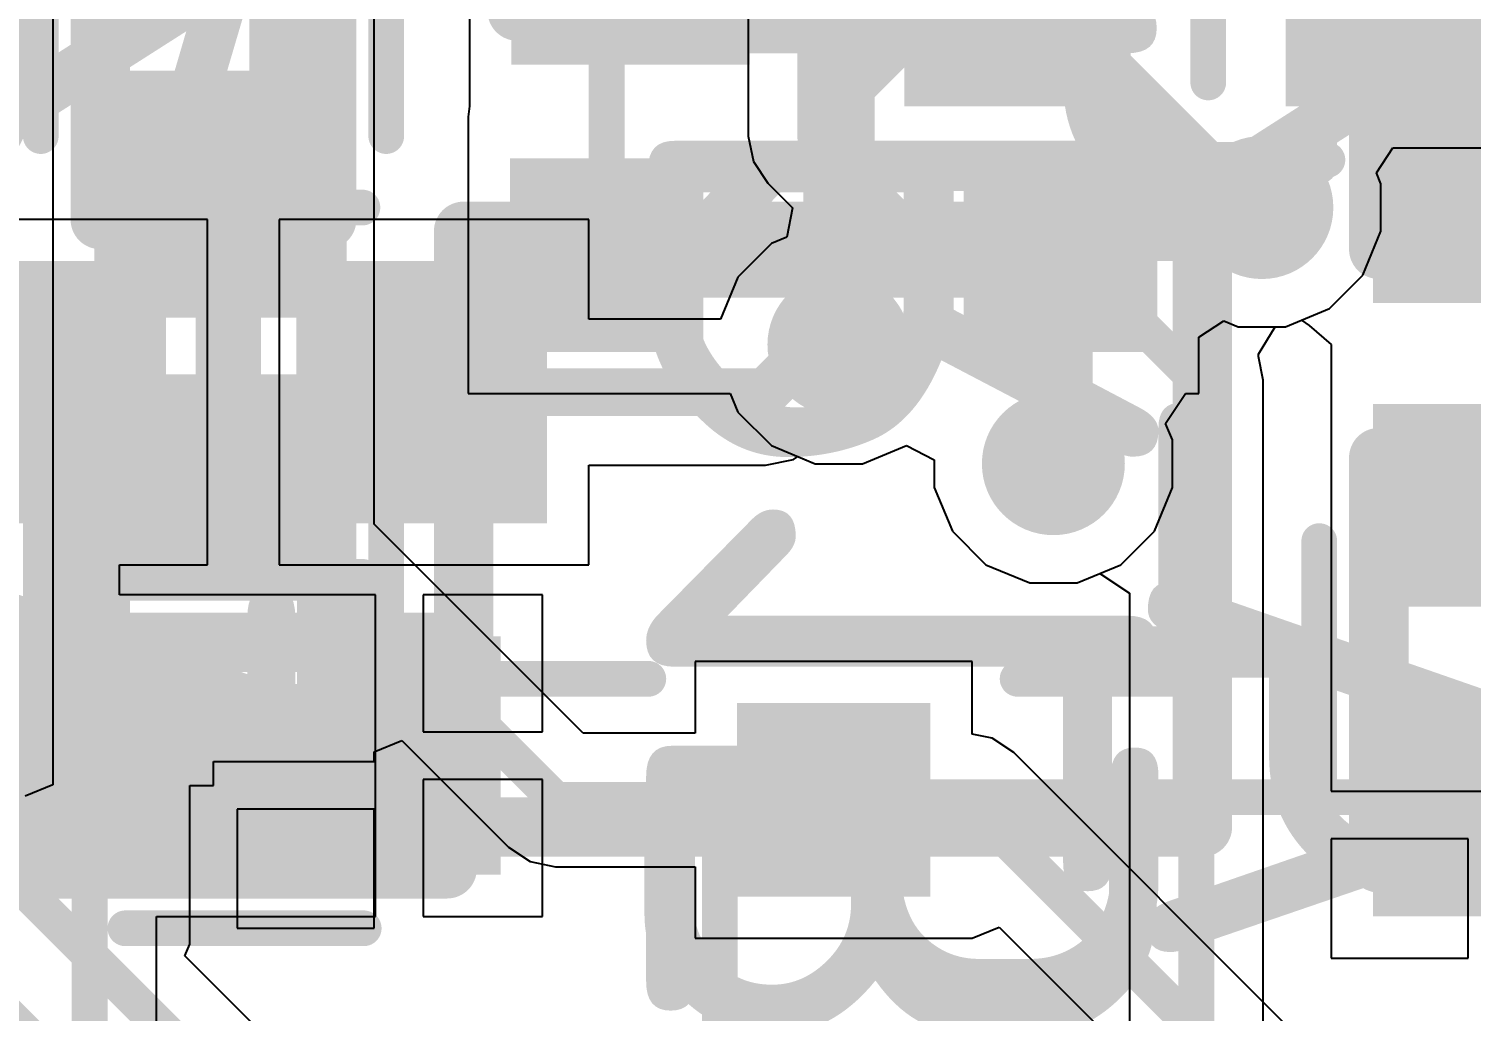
# Model space of a CAD drawing. Header units: inches. Extents: x -1.9 to 51.5, y -1.6 to 35.1.
# Drawn here: x 6.5 to 12.55, y 4 to 8.13 of the extents above; entities that cross this region are included whole.
import ezdxf

# ---------------------------------------------------------------- set-up
doc = ezdxf.new("R2010")
doc.units = ezdxf.units.IN
for name, color, linetype in [('Assembly Notes', 76, 'Continuous'), ('Bottom Layer', 76, 'Continuous'), ('Bottom Layer 1', 5, 'Continuous'), ('Bottom Overlay', 54, 'Continuous'), ('Bottom Paste', 16, 'Continuous'), ('Bottom Solder', 6, 'Continuous'), ('Top Layer', 16, 'Continuous'), ('Top Layer 1', 1, 'Continuous'), ('Top Overlay', 2, 'Continuous'), ('Top Paste', 8, 'Continuous'), ('Top Solder', 216, 'Continuous'), ('Via Holes', 16, 'Continuous')]:
    doc.layers.add(name, color=color, linetype=linetype)
doc.styles.add('GOST type B', font='', dxfattribs={"height": 0.2})
doc.styles.get('GOST type B').set_extended_font_data('GOST type B')

# ---------------------------------------------------------------- blocks, each defined once
blk = doc.blocks.new('TSS_TD_19XA_XTR_104')
at = {"layer": 'Top Overlay'}
for points in [[(-3.1, 0.8, 0.15, 0.15, 0), (-3.1, 1.9, 0.15, 0.15, 0)], [(-3.1, 1.9, 0.15, 0.15, 0), (3.1, 1.9, 0.15, 0.15, 0)]]:
    blk.add_lwpolyline(points, format="xyseb", dxfattribs=at)
blk.add_lwpolyline([(-3.1375, 1.9, 0.075, 0.075, 1), (-3.0625, 1.9, 0.075, 0.075, 1)], format="xyseb", close=True, dxfattribs=at)
blk.add_lwpolyline([(-3.1375, 1.9, 0.075, 0.075, 1), (-3.0625, 1.9, 0.075, 0.075, 1)], format="xyseb", close=True, dxfattribs=at)
blk = doc.blocks.new('SOT23_3_B_116')
at = {"layer": 'Assembly Notes', "style": 'GOST type B', "text_generation_flag": 2}
blk.add_text('VT2_5', height=2.15, rotation=-180, dxfattribs=at).set_placement((-0.025, -1.9))
blk = doc.blocks.new('SOT23_3_B_118')
at = {"layer": 'Bottom Layer 1'}
for points in [[(-1.506, 1.336), (-0.744, 1.336), (-0.744, 0.574), (-1.506, 0.574)], [(0.78, 0.3835), (1.542, 0.3835), (1.542, -0.3785), (0.78, -0.3785)], [(-1.506, -0.569), (-0.744, -0.569), (-0.744, -1.331), (-1.506, -1.331)]]:
    blk.add_hatch(color=5, dxfattribs=at).paths.add_polyline_path(points)
at = {"layer": 'Bottom Paste'}
for points in [[(-1.506, 1.336), (-0.744, 1.336), (-0.744, 0.574), (-1.506, 0.574)], [(0.78, 0.3835), (1.542, 0.3835), (1.542, -0.3785), (0.78, -0.3785)], [(-1.506, -0.569), (-0.744, -0.569), (-0.744, -1.331), (-1.506, -1.331)]]:
    blk.add_hatch(color=16, dxfattribs=at).paths.add_polyline_path(points)
at = {"layer": 'Bottom Solder'}
for points in [[(-1.531, 1.361), (-0.719, 1.361), (-0.719, 0.549), (-1.531, 0.549)], [(0.755, 0.4085), (1.567, 0.4085), (1.567, -0.4035), (0.755, -0.4035)], [(-1.531, -0.544), (-0.719, -0.544), (-0.719, -1.356), (-1.531, -1.356)]]:
    blk.add_hatch(color=6, dxfattribs=at).paths.add_polyline_path(points)
at = {"layer": 'Assembly Notes'}
for points in [[(1.275, 1.55, 0.25, 0.25, 0), (-1.225, 1.55, 0.25, 0.25, 0)], [(-1.225, -1.55, 0.25, 0.25, 0), (-1.225, 1.55, 0.25, 0.25, 0)], [(1.275, -1.55, 0.25, 0.25, 0), (1.275, 1.55, 0.25, 0.25, 0)], [(1.275, -1.55, 0.25, 0.25, 0), (-1.225, -1.55, 0.25, 0.25, 0)]]:
    blk.add_lwpolyline(points, format="xyseb", dxfattribs=at)
for points in [[(-1.2875, 1.55, 0.125, 0.125, 1), (-1.1625, 1.55, 0.125, 0.125, 1)], [(-1.2875, 1.55, 0.125, 0.125, 1), (-1.1625, 1.55, 0.125, 0.125, 1)], [(1.2125, 1.55, 0.125, 0.125, 1), (1.3375, 1.55, 0.125, 0.125, 1)], [(1.2125, 1.55, 0.125, 0.125, 1), (1.3375, 1.55, 0.125, 0.125, 1)], [(-1.2875, -1.55, 0.125, 0.125, 1), (-1.1625, -1.55, 0.125, 0.125, 1)], [(-1.2875, -1.55, 0.125, 0.125, 1), (-1.1625, -1.55, 0.125, 0.125, 1)], [(1.2125, -1.55, 0.125, 0.125, 1), (1.3375, -1.55, 0.125, 0.125, 1)], [(1.2125, -1.55, 0.125, 0.125, 1), (1.3375, -1.55, 0.125, 0.125, 1)]]:
    blk.add_lwpolyline(points, format="xyseb", close=True, dxfattribs=at)
at = {"layer": 'Bottom Overlay'}
for points in [[(0.653, 1.5031, 0.15, 0.15, 0), (-0.425, 1.5031, 0.15, 0.15, 0)], [(0.653, 0.775, 0.15, 0.15, 0), (0.653, 1.5031, 0.15, 0.15, 0)], [(-0.625, -0.2, 0.15, 0.15, 0), (-0.625, 0.2, 0.15, 0.15, 0)], [(0.653, -1.5034, 0.15, 0.15, 0), (0.653, -0.775, 0.15, 0.15, 0)], [(0.653, -1.5034, 0.15, 0.15, 0), (-0.375, -1.5034, 0.15, 0.15, 0)]]:
    blk.add_lwpolyline(points, format="xyseb", dxfattribs=at)
for points in [[(-0.4625, 1.5031, 0.075, 0.075, 1), (-0.3875, 1.5031, 0.075, 0.075, 1)], [(0.6155, 1.5031, 0.075, 0.075, 1), (0.6905, 1.5031, 0.075, 0.075, 1)], [(0.6155, 1.5031, 0.075, 0.075, 1), (0.6905, 1.5031, 0.075, 0.075, 1)], [(0.6155, 0.775, 0.075, 0.075, 1), (0.6905, 0.775, 0.075, 0.075, 1)], [(-0.6625, 0.2, 0.075, 0.075, 1), (-0.5875, 0.2, 0.075, 0.075, 1)], [(-0.6625, -0.2, 0.075, 0.075, 1), (-0.5875, -0.2, 0.075, 0.075, 1)], [(0.6155, -0.775, 0.075, 0.075, 1), (0.6905, -0.775, 0.075, 0.075, 1)], [(-0.4125, -1.5034, 0.075, 0.075, 1), (-0.3375, -1.5034, 0.075, 0.075, 1)], [(0.6155, -1.5034, 0.075, 0.075, 1), (0.6905, -1.5034, 0.075, 0.075, 1)], [(0.6155, -1.5034, 0.075, 0.075, 1), (0.6905, -1.5034, 0.075, 0.075, 1)]]:
    blk.add_lwpolyline(points, format="xyseb", close=True, dxfattribs=at)
at = {"layer": 'Assembly Notes', "style": 'GOST type B', "text_generation_flag": 2}
blk.add_text('VT2_3', height=2.15, rotation=-180, dxfattribs=at).set_placement((-0.025, -1.9))
blk = doc.blocks.new('0603R_B_136')
at = {"layer": 'Bottom Layer 1'}
for points in [[(-0.25, 0.475), (-0.25, -0.475), (-1.05, -0.475), (-1.05, 0.475)], [(1.05, 0.475), (1.05, -0.475), (0.25, -0.475), (0.25, 0.475)]]:
    blk.add_hatch(color=5, dxfattribs=at).paths.add_polyline_path(points)
at = {"layer": 'Bottom Paste'}
for points in [[(-0.25, 0.475), (-0.25, -0.475), (-1.05, -0.475), (-1.05, 0.475)], [(1.05, 0.475), (1.05, -0.475), (0.25, -0.475), (0.25, 0.475)]]:
    blk.add_hatch(color=16, dxfattribs=at).paths.add_polyline_path(points)
at = {"layer": 'Bottom Solder'}
for points in [[(-0.225, 0.5), (-0.225, -0.5), (-1.075, -0.5), (-1.075, 0.5)], [(1.075, 0.5), (1.075, -0.5), (0.225, -0.5), (0.225, 0.5)]]:
    blk.add_hatch(color=6, dxfattribs=at).paths.add_polyline_path(points)
at = {"layer": 'Assembly Notes'}
for points in [[(-0.85, -0.475, 0.25, 0.25, 0), (-0.85, 0.475, 0.25, 0.25, 0)], [(0.85, -0.475, 0.25, 0.25, 0), (0.85, 0.475, 0.25, 0.25, 0)], [(0.85, -0.475, 0.25, 0.25, 0), (-0.85, -0.475, 0.25, 0.25, 0)]]:
    blk.add_lwpolyline(points, format="xyseb", dxfattribs=at)
for points in [[(-0.9125, -0.475, 0.125, 0.125, 1), (-0.7875, -0.475, 0.125, 0.125, 1)], [(-0.9125, -0.475, 0.125, 0.125, 1), (-0.7875, -0.475, 0.125, 0.125, 1)], [(0.7875, -0.475, 0.125, 0.125, 1), (0.9125, -0.475, 0.125, 0.125, 1)], [(0.7875, -0.475, 0.125, 0.125, 1), (0.9125, -0.475, 0.125, 0.125, 1)]]:
    blk.add_lwpolyline(points, format="xyseb", close=True, dxfattribs=at)
at = {"layer": 'Bottom Overlay'}
blk.add_lwpolyline([(0.5, -0.725, 0.15, 0.15, 0), (-0.5, -0.725, 0.15, 0.15, 0)], format="xyseb", dxfattribs=at)
for points in [[(-0.5375, -0.725, 0.075, 0.075, 1), (-0.4625, -0.725, 0.075, 0.075, 1)], [(0.4625, -0.725, 0.075, 0.075, 1), (0.5375, -0.725, 0.075, 0.075, 1)]]:
    blk.add_lwpolyline(points, format="xyseb", close=True, dxfattribs=at)
at = {"layer": 'Assembly Notes', "style": 'GOST type B', "text_generation_flag": 2}
blk.add_text('R13_5', height=2.15, rotation=-180, dxfattribs=at).set_placement((-2.4, -1.4))
blk = doc.blocks.new('0603R_B_138')
at = {"layer": 'Bottom Layer 1'}
for points in [[(-0.25, 0.475), (-0.25, -0.475), (-1.05, -0.475), (-1.05, 0.475)], [(1.05, 0.475), (1.05, -0.475), (0.25, -0.475), (0.25, 0.475)]]:
    blk.add_hatch(color=5, dxfattribs=at).paths.add_polyline_path(points)
at = {"layer": 'Bottom Paste'}
for points in [[(-0.25, 0.475), (-0.25, -0.475), (-1.05, -0.475), (-1.05, 0.475)], [(1.05, 0.475), (1.05, -0.475), (0.25, -0.475), (0.25, 0.475)]]:
    blk.add_hatch(color=16, dxfattribs=at).paths.add_polyline_path(points)
at = {"layer": 'Bottom Solder'}
for points in [[(-0.225, 0.5), (-0.225, -0.5), (-1.075, -0.5), (-1.075, 0.5)], [(1.075, 0.5), (1.075, -0.5), (0.225, -0.5), (0.225, 0.5)]]:
    blk.add_hatch(color=6, dxfattribs=at).paths.add_polyline_path(points)
at = {"layer": 'Assembly Notes'}
for points in [[(0.85, 0.475, 0.25, 0.25, 0), (-0.85, 0.475, 0.25, 0.25, 0)], [(-0.85, -0.475, 0.25, 0.25, 0), (-0.85, 0.475, 0.25, 0.25, 0)], [(0.85, -0.475, 0.25, 0.25, 0), (0.85, 0.475, 0.25, 0.25, 0)], [(0.85, -0.475, 0.25, 0.25, 0), (-0.85, -0.475, 0.25, 0.25, 0)]]:
    blk.add_lwpolyline(points, format="xyseb", dxfattribs=at)
for points in [[(-0.9125, 0.475, 0.125, 0.125, 1), (-0.7875, 0.475, 0.125, 0.125, 1)], [(-0.9125, 0.475, 0.125, 0.125, 1), (-0.7875, 0.475, 0.125, 0.125, 1)], [(0.7875, 0.475, 0.125, 0.125, 1), (0.9125, 0.475, 0.125, 0.125, 1)], [(0.7875, 0.475, 0.125, 0.125, 1), (0.9125, 0.475, 0.125, 0.125, 1)], [(-0.9125, -0.475, 0.125, 0.125, 1), (-0.7875, -0.475, 0.125, 0.125, 1)], [(-0.9125, -0.475, 0.125, 0.125, 1), (-0.7875, -0.475, 0.125, 0.125, 1)], [(0.7875, -0.475, 0.125, 0.125, 1), (0.9125, -0.475, 0.125, 0.125, 1)], [(0.7875, -0.475, 0.125, 0.125, 1), (0.9125, -0.475, 0.125, 0.125, 1)]]:
    blk.add_lwpolyline(points, format="xyseb", close=True, dxfattribs=at)
at = {"layer": 'Bottom Overlay'}
for points in [[(0.5, 0.725, 0.15, 0.15, 0), (-0.5, 0.725, 0.15, 0.15, 0)], [(0.5, -0.725, 0.15, 0.15, 0), (-0.5, -0.725, 0.15, 0.15, 0)]]:
    blk.add_lwpolyline(points, format="xyseb", dxfattribs=at)
for points in [[(-0.5375, 0.725, 0.075, 0.075, 1), (-0.4625, 0.725, 0.075, 0.075, 1)], [(0.4625, 0.725, 0.075, 0.075, 1), (0.5375, 0.725, 0.075, 0.075, 1)], [(-0.5375, -0.725, 0.075, 0.075, 1), (-0.4625, -0.725, 0.075, 0.075, 1)], [(0.4625, -0.725, 0.075, 0.075, 1), (0.5375, -0.725, 0.075, 0.075, 1)]]:
    blk.add_lwpolyline(points, format="xyseb", close=True, dxfattribs=at)
blk = doc.blocks.new('0603R_B_146')
at = {"layer": 'Assembly Notes', "style": 'GOST type B', "text_generation_flag": 2}
blk.add_text('R12_5', height=2.15, rotation=-180, dxfattribs=at).set_placement((-2.4, -1.4))
blk = doc.blocks.new('0603R_B_148')
at = {"layer": 'Bottom Layer 1'}
blk.add_hatch(color=5, dxfattribs=at).paths.add_polyline_path([(1.05, 0.475), (1.05, -0.475), (0.25, -0.475), (0.25, 0.475)])
at = {"layer": 'Bottom Paste'}
blk.add_hatch(color=16, dxfattribs=at).paths.add_polyline_path([(1.05, 0.475), (1.05, -0.475), (0.25, -0.475), (0.25, 0.475)])
at = {"layer": 'Bottom Solder'}
blk.add_hatch(color=6, dxfattribs=at).paths.add_polyline_path([(1.075, 0.5), (1.075, -0.5), (0.225, -0.5), (0.225, 0.5)])
at = {"layer": 'Assembly Notes'}
for points in [[(0.85, 0.475, 0.25, 0.25, 0), (-0.85, 0.475, 0.25, 0.25, 0)], [(0.85, -0.475, 0.25, 0.25, 0), (0.85, 0.475, 0.25, 0.25, 0)], [(0.85, -0.475, 0.25, 0.25, 0), (-0.85, -0.475, 0.25, 0.25, 0)]]:
    blk.add_lwpolyline(points, format="xyseb", dxfattribs=at)
for points in [[(0.7875, 0.475, 0.125, 0.125, 1), (0.9125, 0.475, 0.125, 0.125, 1)], [(0.7875, 0.475, 0.125, 0.125, 1), (0.9125, 0.475, 0.125, 0.125, 1)], [(0.7875, -0.475, 0.125, 0.125, 1), (0.9125, -0.475, 0.125, 0.125, 1)], [(0.7875, -0.475, 0.125, 0.125, 1), (0.9125, -0.475, 0.125, 0.125, 1)]]:
    blk.add_lwpolyline(points, format="xyseb", close=True, dxfattribs=at)
at = {"layer": 'Assembly Notes', "style": 'GOST type B', "text_generation_flag": 2}
blk.add_text('R12_3', height=2.15, rotation=-180, dxfattribs=at).set_placement((-2.4, -1.4))
blk = doc.blocks.new('0603R_B_156')
at = {"layer": 'Bottom Layer 1'}
for points in [[(-0.25, 0.475), (-0.25, -0.475), (-1.05, -0.475), (-1.05, 0.475)], [(1.05, 0.475), (1.05, -0.475), (0.25, -0.475), (0.25, 0.475)]]:
    blk.add_hatch(color=5, dxfattribs=at).paths.add_polyline_path(points)
at = {"layer": 'Bottom Paste'}
for points in [[(-0.25, 0.475), (-0.25, -0.475), (-1.05, -0.475), (-1.05, 0.475)], [(1.05, 0.475), (1.05, -0.475), (0.25, -0.475), (0.25, 0.475)]]:
    blk.add_hatch(color=16, dxfattribs=at).paths.add_polyline_path(points)
at = {"layer": 'Bottom Solder'}
for points in [[(-0.225, 0.5), (-0.225, -0.5), (-1.075, -0.5), (-1.075, 0.5)], [(1.075, 0.5), (1.075, -0.5), (0.225, -0.5), (0.225, 0.5)]]:
    blk.add_hatch(color=6, dxfattribs=at).paths.add_polyline_path(points)
at = {"layer": 'Assembly Notes'}
for points in [[(-0.85, -0.475, 0.25, 0.25, 0), (-0.85, 0.475, 0.25, 0.25, 0)], [(0.85, 0.475, 0.25, 0.25, 0), (-0.85, 0.475, 0.25, 0.25, 0)], [(0.85, -0.475, 0.25, 0.25, 0), (0.85, 0.475, 0.25, 0.25, 0)], [(0.85, -0.475, 0.25, 0.25, 0), (-0.85, -0.475, 0.25, 0.25, 0)]]:
    blk.add_lwpolyline(points, format="xyseb", dxfattribs=at)
for points in [[(-0.9125, 0.475, 0.125, 0.125, 1), (-0.7875, 0.475, 0.125, 0.125, 1)], [(-0.9125, 0.475, 0.125, 0.125, 1), (-0.7875, 0.475, 0.125, 0.125, 1)], [(0.7875, 0.475, 0.125, 0.125, 1), (0.9125, 0.475, 0.125, 0.125, 1)], [(0.7875, 0.475, 0.125, 0.125, 1), (0.9125, 0.475, 0.125, 0.125, 1)], [(-0.9125, -0.475, 0.125, 0.125, 1), (-0.7875, -0.475, 0.125, 0.125, 1)], [(-0.9125, -0.475, 0.125, 0.125, 1), (-0.7875, -0.475, 0.125, 0.125, 1)], [(0.7875, -0.475, 0.125, 0.125, 1), (0.9125, -0.475, 0.125, 0.125, 1)], [(0.7875, -0.475, 0.125, 0.125, 1), (0.9125, -0.475, 0.125, 0.125, 1)]]:
    blk.add_lwpolyline(points, format="xyseb", close=True, dxfattribs=at)
at = {"layer": 'Bottom Overlay'}
for points in [[(0.5, 0.725, 0.15, 0.15, 0), (-0.5, 0.725, 0.15, 0.15, 0)], [(0.5, -0.725, 0.15, 0.15, 0), (-0.5, -0.725, 0.15, 0.15, 0)]]:
    blk.add_lwpolyline(points, format="xyseb", dxfattribs=at)
for points in [[(-0.5375, 0.725, 0.075, 0.075, 1), (-0.4625, 0.725, 0.075, 0.075, 1)], [(0.4625, 0.725, 0.075, 0.075, 1), (0.5375, 0.725, 0.075, 0.075, 1)], [(-0.5375, -0.725, 0.075, 0.075, 1), (-0.4625, -0.725, 0.075, 0.075, 1)], [(0.4625, -0.725, 0.075, 0.075, 1), (0.5375, -0.725, 0.075, 0.075, 1)]]:
    blk.add_lwpolyline(points, format="xyseb", close=True, dxfattribs=at)
at = {"layer": 'Assembly Notes', "style": 'GOST type B', "text_generation_flag": 2}
blk.add_text('R11_5', height=2.15, rotation=-180, dxfattribs=at).set_placement((-2.4, -1.4))
blk = doc.blocks.new('0603R_B_158')
at = {"layer": 'Bottom Layer 1'}
for points in [[(-0.25, 0.475), (-0.25, -0.475), (-1.05, -0.475), (-1.05, 0.475)], [(1.05, 0.475), (1.05, -0.475), (0.25, -0.475), (0.25, 0.475)]]:
    blk.add_hatch(color=5, dxfattribs=at).paths.add_polyline_path(points)
at = {"layer": 'Bottom Paste'}
for points in [[(-0.25, 0.475), (-0.25, -0.475), (-1.05, -0.475), (-1.05, 0.475)], [(1.05, 0.475), (1.05, -0.475), (0.25, -0.475), (0.25, 0.475)]]:
    blk.add_hatch(color=16, dxfattribs=at).paths.add_polyline_path(points)
at = {"layer": 'Bottom Solder'}
for points in [[(-0.225, 0.5), (-0.225, -0.5), (-1.075, -0.5), (-1.075, 0.5)], [(1.075, 0.5), (1.075, -0.5), (0.225, -0.5), (0.225, 0.5)]]:
    blk.add_hatch(color=6, dxfattribs=at).paths.add_polyline_path(points)
at = {"layer": 'Assembly Notes'}
for points in [[(0.85, 0.475, 0.25, 0.25, 0), (-0.85, 0.475, 0.25, 0.25, 0)], [(-0.85, -0.475, 0.25, 0.25, 0), (-0.85, 0.475, 0.25, 0.25, 0)], [(0.85, -0.475, 0.25, 0.25, 0), (0.85, 0.475, 0.25, 0.25, 0)], [(0.85, -0.475, 0.25, 0.25, 0), (-0.85, -0.475, 0.25, 0.25, 0)]]:
    blk.add_lwpolyline(points, format="xyseb", dxfattribs=at)
for points in [[(-0.9125, 0.475, 0.125, 0.125, 1), (-0.7875, 0.475, 0.125, 0.125, 1)], [(-0.9125, 0.475, 0.125, 0.125, 1), (-0.7875, 0.475, 0.125, 0.125, 1)], [(0.7875, 0.475, 0.125, 0.125, 1), (0.9125, 0.475, 0.125, 0.125, 1)], [(0.7875, 0.475, 0.125, 0.125, 1), (0.9125, 0.475, 0.125, 0.125, 1)], [(-0.9125, -0.475, 0.125, 0.125, 1), (-0.7875, -0.475, 0.125, 0.125, 1)], [(-0.9125, -0.475, 0.125, 0.125, 1), (-0.7875, -0.475, 0.125, 0.125, 1)], [(0.7875, -0.475, 0.125, 0.125, 1), (0.9125, -0.475, 0.125, 0.125, 1)], [(0.7875, -0.475, 0.125, 0.125, 1), (0.9125, -0.475, 0.125, 0.125, 1)]]:
    blk.add_lwpolyline(points, format="xyseb", close=True, dxfattribs=at)
at = {"layer": 'Bottom Overlay'}
for points in [[(0.5, 0.725, 0.15, 0.15, 0), (-0.5, 0.725, 0.15, 0.15, 0)], [(0.5, -0.725, 0.15, 0.15, 0), (-0.5, -0.725, 0.15, 0.15, 0)]]:
    blk.add_lwpolyline(points, format="xyseb", dxfattribs=at)
for points in [[(-0.5375, 0.725, 0.075, 0.075, 1), (-0.4625, 0.725, 0.075, 0.075, 1)], [(0.4625, 0.725, 0.075, 0.075, 1), (0.5375, 0.725, 0.075, 0.075, 1)], [(-0.5375, -0.725, 0.075, 0.075, 1), (-0.4625, -0.725, 0.075, 0.075, 1)], [(0.4625, -0.725, 0.075, 0.075, 1), (0.5375, -0.725, 0.075, 0.075, 1)]]:
    blk.add_lwpolyline(points, format="xyseb", close=True, dxfattribs=at)
at = {"layer": 'Assembly Notes', "style": 'GOST type B', "text_generation_flag": 2}
blk.add_text('R11_3', height=2.15, rotation=-180, dxfattribs=at).set_placement((-2.4, -1.4))
blk = doc.blocks.new('0603R_166')
at = {"layer": 'Top Layer 1'}
for points in [[(-1.05, -0.475), (-1.05, 0.475), (-0.25, 0.475), (-0.25, -0.475)], [(0.25, -0.475), (0.25, 0.475), (1.05, 0.475), (1.05, -0.475)]]:
    blk.add_hatch(color=1, dxfattribs=at).paths.add_polyline_path(points)
at = {"layer": 'Top Paste'}
for points in [[(-1.05, -0.475), (-1.05, 0.475), (-0.25, 0.475), (-0.25, -0.475)], [(0.25, -0.475), (0.25, 0.475), (1.05, 0.475), (1.05, -0.475)]]:
    blk.add_hatch(color=8, dxfattribs=at).paths.add_polyline_path(points)
at = {"layer": 'Top Solder'}
for points in [[(-1.075, -0.5), (-1.075, 0.5), (-0.225, 0.5), (-0.225, -0.5)], [(0.225, -0.5), (0.225, 0.5), (1.075, 0.5), (1.075, -0.5)]]:
    blk.add_hatch(color=216, dxfattribs=at).paths.add_polyline_path(points)
at = {"layer": 'Assembly Notes'}
for points in [[(-0.85, -0.475, 0.25, 0.25, 0), (-0.85, 0.475, 0.25, 0.25, 0)], [(-0.85, 0.475, 0.25, 0.25, 0), (0.85, 0.475, 0.25, 0.25, 0)], [(0.85, -0.475, 0.25, 0.25, 0), (0.85, 0.475, 0.25, 0.25, 0)], [(-0.85, -0.475, 0.25, 0.25, 0), (0.85, -0.475, 0.25, 0.25, 0)]]:
    blk.add_lwpolyline(points, format="xyseb", dxfattribs=at)
for points in [[(-0.9125, 0.475, 0.125, 0.125, 1), (-0.7875, 0.475, 0.125, 0.125, 1)], [(-0.9125, 0.475, 0.125, 0.125, 1), (-0.7875, 0.475, 0.125, 0.125, 1)], [(0.7875, 0.475, 0.125, 0.125, 1), (0.9125, 0.475, 0.125, 0.125, 1)], [(0.7875, 0.475, 0.125, 0.125, 1), (0.9125, 0.475, 0.125, 0.125, 1)], [(-0.9125, -0.475, 0.125, 0.125, 1), (-0.7875, -0.475, 0.125, 0.125, 1)], [(-0.9125, -0.475, 0.125, 0.125, 1), (-0.7875, -0.475, 0.125, 0.125, 1)], [(0.7875, -0.475, 0.125, 0.125, 1), (0.9125, -0.475, 0.125, 0.125, 1)], [(0.7875, -0.475, 0.125, 0.125, 1), (0.9125, -0.475, 0.125, 0.125, 1)]]:
    blk.add_lwpolyline(points, format="xyseb", close=True, dxfattribs=at)
at = {"layer": 'Top Overlay'}
for points in [[(-0.5, 0.725, 0.15, 0.15, 0), (0.5, 0.725, 0.15, 0.15, 0)], [(-0.5, -0.725, 0.15, 0.15, 0), (0.5, -0.725, 0.15, 0.15, 0)]]:
    blk.add_lwpolyline(points, format="xyseb", dxfattribs=at)
for points in [[(-0.5375, 0.725, 0.075, 0.075, 1), (-0.4625, 0.725, 0.075, 0.075, 1)], [(0.4625, 0.725, 0.075, 0.075, 1), (0.5375, 0.725, 0.075, 0.075, 1)], [(-0.5375, -0.725, 0.075, 0.075, 1), (-0.4625, -0.725, 0.075, 0.075, 1)], [(0.4625, -0.725, 0.075, 0.075, 1), (0.5375, -0.725, 0.075, 0.075, 1)]]:
    blk.add_lwpolyline(points, format="xyseb", close=True, dxfattribs=at)
at = {"layer": 'Assembly Notes', "style": 'GOST type B'}
blk.add_text('R4', height=2.15, rotation=360, dxfattribs=at).set_placement((-2.4, 1.4))
blk = doc.blocks.new('0603C_178')
at = {"layer": 'Top Layer 1'}
for points in [[(-1.25, -0.525), (-1.25, 0.525), (-0.35, 0.525), (-0.35, -0.525)], [(0.35, -0.525), (0.35, 0.525), (1.25, 0.525), (1.25, -0.525)]]:
    blk.add_hatch(color=1, dxfattribs=at).paths.add_polyline_path(points)
at = {"layer": 'Top Paste'}
for points in [[(-1.25, -0.525), (-1.25, 0.525), (-0.35, 0.525), (-0.35, -0.525)], [(0.35, -0.525), (0.35, 0.525), (1.25, 0.525), (1.25, -0.525)]]:
    blk.add_hatch(color=8, dxfattribs=at).paths.add_polyline_path(points)
at = {"layer": 'Top Solder'}
for points in [[(-1.275, -0.55), (-1.275, 0.55), (-0.325, 0.55), (-0.325, -0.55)], [(0.325, -0.55), (0.325, 0.55), (1.275, 0.55), (1.275, -0.55)]]:
    blk.add_hatch(color=216, dxfattribs=at).paths.add_polyline_path(points)
at = {"layer": 'Top Overlay'}
for points in [[(0.5, 0.775, 0.15, 0.15, 0), (-0.5, 0.775, 0.15, 0.15, 0)], [(0, 0.45, 0.15, 0.15, 0), (0, -0.45, 0.15, 0.15, 0)], [(0.5, -0.775, 0.15, 0.15, 0), (-0.5, -0.775, 0.15, 0.15, 0)]]:
    blk.add_lwpolyline(points, format="xyseb", dxfattribs=at)
for points in [[(-0.5375, 0.775, 0.075, 0.075, 1), (-0.4625, 0.775, 0.075, 0.075, 1)], [(0.4625, 0.775, 0.075, 0.075, 1), (0.5375, 0.775, 0.075, 0.075, 1)], [(-0.0375, 0.45, 0.075, 0.075, 1), (0.0375, 0.45, 0.075, 0.075, 1)], [(-0.0375, -0.45, 0.075, 0.075, 1), (0.0375, -0.45, 0.075, 0.075, 1)], [(-0.5375, -0.775, 0.075, 0.075, 1), (-0.4625, -0.775, 0.075, 0.075, 1)], [(0.4625, -0.775, 0.075, 0.075, 1), (0.5375, -0.775, 0.075, 0.075, 1)]]:
    blk.add_lwpolyline(points, format="xyseb", close=True, dxfattribs=at)
blk = doc.blocks.new('0603C_182')
at = {"layer": 'Top Layer 1'}
for points in [[(-1.25, -0.525), (-1.25, 0.525), (-0.35, 0.525), (-0.35, -0.525)], [(0.35, -0.525), (0.35, 0.525), (1.25, 0.525), (1.25, -0.525)]]:
    blk.add_hatch(color=1, dxfattribs=at).paths.add_polyline_path(points)
at = {"layer": 'Top Paste'}
for points in [[(-1.25, -0.525), (-1.25, 0.525), (-0.35, 0.525), (-0.35, -0.525)], [(0.35, -0.525), (0.35, 0.525), (1.25, 0.525), (1.25, -0.525)]]:
    blk.add_hatch(color=8, dxfattribs=at).paths.add_polyline_path(points)
at = {"layer": 'Top Solder'}
for points in [[(-1.275, -0.55), (-1.275, 0.55), (-0.325, 0.55), (-0.325, -0.55)], [(0.325, -0.55), (0.325, 0.55), (1.275, 0.55), (1.275, -0.55)]]:
    blk.add_hatch(color=216, dxfattribs=at).paths.add_polyline_path(points)
at = {"layer": 'Top Overlay'}
for points in [[(-0.5, 0.775, 0.15, 0.15, 0), (0.5, 0.775, 0.15, 0.15, 0)], [(0, -0.45, 0.15, 0.15, 0), (0, 0.45, 0.15, 0.15, 0)], [(-0.5, -0.775, 0.15, 0.15, 0), (0.5, -0.775, 0.15, 0.15, 0)]]:
    blk.add_lwpolyline(points, format="xyseb", dxfattribs=at)
for points in [[(-0.5375, 0.775, 0.075, 0.075, 1), (-0.4625, 0.775, 0.075, 0.075, 1)], [(0.4625, 0.775, 0.075, 0.075, 1), (0.5375, 0.775, 0.075, 0.075, 1)], [(-0.0375, 0.45, 0.075, 0.075, 1), (0.0375, 0.45, 0.075, 0.075, 1)], [(-0.0375, -0.45, 0.075, 0.075, 1), (0.0375, -0.45, 0.075, 0.075, 1)], [(-0.5375, -0.775, 0.075, 0.075, 1), (-0.4625, -0.775, 0.075, 0.075, 1)], [(0.4625, -0.775, 0.075, 0.075, 1), (0.5375, -0.775, 0.075, 0.075, 1)]]:
    blk.add_lwpolyline(points, format="xyseb", close=True, dxfattribs=at)

msp = doc.modelspace()

# ---------------------------------------------------------------- hatches: boundary and pattern name
at = {"layer": 'Bottom Layer'}
h = msp.add_hatch(color=76, dxfattribs=at)
edge = h.paths.add_edge_path()
edge.add_arc((11.675, 7.375), 0.3, 0, 360)
h = msp.add_hatch(color=76, dxfattribs=at)
edge = h.paths.add_edge_path()
edge.add_arc((9.9, 6.8), 0.3, 0, 360)
h = msp.add_hatch(color=76, dxfattribs=at)
edge = h.paths.add_edge_path()
edge.add_arc((10.8, 6.3), 0.3, 0, 360)
at = {"layer": 'Bottom Layer 1'}
h = msp.add_hatch(color=5, dxfattribs=at)
edge = h.paths.add_edge_path()
edge.add_arc((11.675, 7.375), 0.3, 0, 360)
h = msp.add_hatch(color=5, dxfattribs=at)
edge = h.paths.add_edge_path()
edge.add_arc((9.9, 6.8), 0.3, 0, 360)
h = msp.add_hatch(color=5, dxfattribs=at)
edge = h.paths.add_edge_path()
edge.add_arc((10.8, 6.3), 0.3, 0, 360)
at = {"layer": 'Top Layer'}
h = msp.add_hatch(color=16, dxfattribs=at)
edge = h.paths.add_edge_path()
edge.add_arc((11.675, 7.375), 0.3, 0, 360)
h = msp.add_hatch(color=16, dxfattribs=at)
edge = h.paths.add_edge_path()
edge.add_arc((9.9, 6.8), 0.3, 0, 360)
h = msp.add_hatch(color=16, dxfattribs=at)
edge = h.paths.add_edge_path()
edge.add_arc((10.8, 6.3), 0.3, 0, 360)
at = {"layer": 'Top Layer 1'}
h = msp.add_hatch(color=1, dxfattribs=at)
edge = h.paths.add_edge_path()
edge.add_arc((11.675, 7.375), 0.3, 0, 360)
h = msp.add_hatch(color=1, dxfattribs=at)
edge = h.paths.add_edge_path()
edge.add_arc((9.9, 6.8), 0.3, 0, 360)
h = msp.add_hatch(color=1, dxfattribs=at)
edge = h.paths.add_edge_path()
edge.add_arc((10.8, 6.3), 0.3, 0, 360)
at = {"layer": 'Via Holes'}
h = msp.add_hatch(color=7, dxfattribs=at)
edge = h.paths.add_edge_path()
edge.add_arc((11.675, 7.375), 0.15, 0, 360)
h = msp.add_hatch(color=7, dxfattribs=at)
edge = h.paths.add_edge_path()
edge.add_arc((9.9, 6.8), 0.15, 0, 360)
h = msp.add_hatch(color=7, dxfattribs=at)
edge = h.paths.add_edge_path()
edge.add_arc((10.8, 6.3), 0.15, 0, 360)

# ---------------------------------------------------------------- linework, layer by layer
at = {"layer": 'Bottom Layer 1'}
for p, q in [((8.35, 8.5337), (8.35, 7.8)), ((6.6, 8.225), (6.6, 8.125)), ((7.95, 8.125), (7.95, 8.225)), ((6.6, 8.125), (6.6, 8.125)), ((6.6, 8.125), (6.6, 6.925)), ((7.95, 6.925), (7.95, 8.125)), ((7.95, 8.125), (7.95, 8.125)), ((8.35, 7.8), (8.344, 7.756)), ((8.344, 7.756), (8.344, 7.756)), ((8.344, 7.756), (8.344, 7.6775)), ((8.35, 7.8), (8.35, 7.8)), ((8.344, 7.6775), (8.344, 6.594)), ((6.6, 6.925), (6.6, 6.925)), ((6.6, 6.925), (6.6, 6.85)), ((7.95, 6.85), (7.95, 6.925)), ((7.95, 6.925), (7.95, 6.925)), ((11.7745, 6.875), (11.8409, 6.9025)), ((11.8409, 6.9025), (11.8742, 6.8803)), ((6.6, 6.85), (6.6, 6.85)), ((6.6, 6.85), (6.6, 5.675)), ((7.95, 6.0465), (7.95, 6.85)), ((7.95, 6.85), (7.95, 6.85)), ((11.411, 6.8307), (11.5149, 6.9001)), ((11.5149, 6.9001), (11.5755, 6.875)), ((11.5755, 6.875), (11.7745, 6.875)), ((11.8742, 6.8803), (11.9659, 6.8)), ((11.411, 6.594), (11.411, 6.8307)), ((11.9659, 6.8), (11.9659, 6.725)), ((11.9659, 6.725), (11.9659, 6.725)), ((11.9659, 6.725), (11.9659, 5.55)), ((8.344, 6.594), (9.4441, 6.594)), ((9.4441, 6.594), (9.4761, 6.5168)), ((11.2712, 6.469), (11.3547, 6.594)), ((11.3547, 6.594), (11.411, 6.594)), ((9.4761, 6.5168), (9.6168, 6.3761)), ((11.3, 6.3995), (11.2712, 6.469)), ((9.6168, 6.3761), (9.8005, 6.3)), ((9.9995, 6.3), (10.1832, 6.3761)), ((10.1832, 6.3761), (10.3, 6.3161)), ((11.3, 6.2005), (11.3, 6.3995)), ((9.8005, 6.3), (9.9995, 6.3)), ((10.3, 6.3161), (10.3, 6.2005)), ((10.3, 6.2005), (10.3761, 6.0168)), ((11.2239, 6.0168), (11.3, 6.2005)), ((8.8271, 5.1694), (7.95, 6.0465)), ((10.3761, 6.0168), (10.5168, 5.8761)), ((11.0832, 5.8761), (11.2239, 6.0168)), ((10.5168, 5.8761), (10.7005, 5.8)), ((10.8995, 5.8), (11.0832, 5.8761)), ((10.7005, 5.8), (10.8995, 5.8)), ((6.6, 5.675), (6.6, 5.65)), ((6.6, 5.65), (6.6, 5.65)), ((6.6, 5.65), (6.6, 5.55)), ((6.6, 5.55), (6.6, 5.55)), ((6.6, 5.55), (6.6, 4.9527)), ((11.9659, 5.55), (11.9659, 5.525)), ((11.9659, 5.525), (11.9659, 5.525)), ((11.9659, 5.525), (11.9659, 5.425)), ((10.4585, 5.47), (9.2965, 5.47)), ((9.2965, 5.47), (9.2965, 5.1694)), ((10.4585, 5.1649), (10.4585, 5.47)), ((11.9659, 5.425), (11.9659, 5.425)), ((11.9659, 5.425), (11.9659, 4.925)), ((9.2965, 5.1694), (8.8271, 5.1694)), ((10.5433, 5.148), (10.4585, 5.1649)), ((10.6343, 5.0873), (10.5433, 5.148)), ((7.95, 5.0902), (8.0655, 5.138)), ((7.95, 5.05), (7.95, 5.0902)), ((8.0655, 5.138), (8.5127, 4.6907)), ((13.2411, 2.4804), (10.6343, 5.0873)), ((7.275, 4.95), (7.275, 5.05)), ((7.275, 5.05), (7.95, 5.05)), ((6.6, 4.9527), (6.4845, 4.9049)), ((7.175, 4.2831), (7.175, 4.95)), ((7.175, 4.95), (7.275, 4.95)), ((11.9659, 4.925), (12.6409, 4.925)), ((7.95, 4.85), (7.375, 4.85)), ((7.375, 4.85), (7.375, 4.35)), ((7.95, 4.35), (7.95, 4.85)), ((12.5409, 4.725), (11.9659, 4.725)), ((11.9659, 4.725), (11.9659, 4.225)), ((12.5409, 4.225), (12.5409, 4.725)), ((8.5127, 4.6907), (8.6037, 4.63)), ((8.6037, 4.63), (8.711, 4.6086)), ((8.711, 4.6086), (9.2965, 4.6086)), ((9.2965, 4.6086), (9.2965, 4.308)), ((7.375, 4.35), (7.95, 4.35)), ((9.2965, 4.308), (10.4585, 4.308)), ((10.4585, 4.308), (10.573, 4.3554)), ((10.4585, 4.308), (10.4585, 4.308)), ((10.573, 4.3554), (11.17, 3.7584)), ((7.1549, 4.2345), (7.175, 4.2831)), ((10.009, 1.3804), (7.1549, 4.2345)), ((11.9659, 4.225), (12.5409, 4.225))]:
    msp.add_line(p, q, dxfattribs=at)
for points in [[(9.9, 7.9, 0.3, 0.3, 0), (10.425, 8.425, 0.3, 0.3, 0)], [(8.925, 7.175, 0.15, 0.15, 0), (8.925, 8.3, 0.15, 0.15, 0)], [(9.9, 6.8, 0.3, 0.3, 0), (9.9, 7.9, 0.3, 0.3, 0)], [(7.275, 6.25, 0.15, 0.15, 0), (7.275, 7.525, 0.15, 0.15, 0)], [(10.815, 7.16, 0.3, 0.3, 0), (10.83, 7.175, 0.3, 0.3, 0)], [(10.815, 6.315, 0.3, 0.3, 0), (10.815, 7.16, 0.3, 0.3, 0)], [(10.8, 6.3, 0.3, 0.3, 0), (10.815, 6.315, 0.3, 0.3, 0)], [(7.275, 6.25, 0.15, 0.15, 0), (7.35, 6.25, 0.15, 0.15, 0)], [(7.35, 6.25, 0.15, 0.15, 0), (8.711, 4.889, 0.15, 0.15, 0)], [(6, 4.9929, 0.15, 0.15, 0), (9.8929, 1.1, 0.15, 0.15, 0)], [(5.5, 4.9, 0.15, 0.15, 0), (9.575, 0.825, 0.15, 0.15, 0)], [(8.711, 4.889, 0.15, 0.15, 0), (9.8775, 4.889, 0.15, 0.15, 0)], [(9.8775, 4.889, 0.15, 0.15, 0), (10.436, 4.889, 0.15, 0.15, 0)], [(10.436, 4.889, 0.15, 0.15, 0), (13.125, 2.2, 0.15, 0.15, 0)]]:
    msp.add_lwpolyline(points, format="xyseb", dxfattribs=at)
for points in [[(9.825, 7.9, 0.15, 0.15, 1), (9.975, 7.9, 0.15, 0.15, 1)], [(9.825, 7.9, 0.15, 0.15, 1), (9.975, 7.9, 0.15, 0.15, 1)], [(7.2375, 7.525, 0.075, 0.075, 1), (7.3125, 7.525, 0.075, 0.075, 1)], [(10.755, 7.175, 0.15, 0.15, 1), (10.905, 7.175, 0.15, 0.15, 1)], [(10.74, 7.16, 0.15, 0.15, 1), (10.89, 7.16, 0.15, 0.15, 1)], [(10.74, 7.16, 0.15, 0.15, 1), (10.89, 7.16, 0.15, 0.15, 1)], [(8.8875, 7.175, 0.075, 0.075, 1), (8.9625, 7.175, 0.075, 0.075, 1)], [(9.825, 6.8, 0.15, 0.15, 1), (9.975, 6.8, 0.15, 0.15, 1)], [(10.725, 6.3, 0.15, 0.15, 1), (10.875, 6.3, 0.15, 0.15, 1)], [(10.74, 6.315, 0.15, 0.15, 1), (10.89, 6.315, 0.15, 0.15, 1)], [(10.74, 6.315, 0.15, 0.15, 1), (10.89, 6.315, 0.15, 0.15, 1)], [(7.2375, 6.25, 0.075, 0.075, 1), (7.3125, 6.25, 0.075, 0.075, 1)], [(7.2375, 6.25, 0.075, 0.075, 1), (7.3125, 6.25, 0.075, 0.075, 1)], [(7.3125, 6.25, 0.075, 0.075, 1), (7.3875, 6.25, 0.075, 0.075, 1)], [(7.3125, 6.25, 0.075, 0.075, 1), (7.3875, 6.25, 0.075, 0.075, 1)], [(8.6735, 4.889, 0.075, 0.075, 1), (8.7485, 4.889, 0.075, 0.075, 1)], [(8.6735, 4.889, 0.075, 0.075, 1), (8.7485, 4.889, 0.075, 0.075, 1)], [(9.84, 4.889, 0.075, 0.075, 1), (9.915, 4.889, 0.075, 0.075, 1)], [(9.84, 4.889, 0.075, 0.075, 1), (9.915, 4.889, 0.075, 0.075, 1)], [(10.3985, 4.889, 0.075, 0.075, 1), (10.4735, 4.889, 0.075, 0.075, 1)], [(10.3985, 4.889, 0.075, 0.075, 1), (10.4735, 4.889, 0.075, 0.075, 1)]]:
    msp.add_lwpolyline(points, format="xyseb", close=True, dxfattribs=at)
at = {"layer": 'Top Layer 1'}
for p, q in [((9.5196, 9.3693), (9.5196, 7.675)), ((9.5196, 7.675), (9.541, 7.5677)), ((9.541, 7.5677), (9.6017, 7.4767)), ((12.1557, 7.5211), (12.2251, 7.625)), ((12.2251, 7.625), (12.9, 7.625)), ((12.175, 7.4745), (12.1557, 7.5211)), ((9.6017, 7.4767), (9.7054, 7.3731)), ((12.175, 7.2755), (12.175, 7.4745)), ((7.25, 7.325), (5.95, 7.325)), ((7.25, 5.875), (7.25, 7.325)), ((8.85, 7.325), (7.55, 7.325)), ((7.55, 7.325), (7.55, 5.875)), ((8.85, 6.9059), (8.85, 7.325)), ((9.7054, 7.3731), (9.681, 7.2505)), ((12.0989, 7.0918), (12.175, 7.2755)), ((9.6168, 7.2239), (9.4761, 7.0832)), ((9.681, 7.2505), (9.6168, 7.2239)), ((9.4761, 7.0832), (9.4027, 6.9059)), ((11.9582, 6.9511), (12.0989, 7.0918)), ((9.4027, 6.9059), (8.85, 6.9059)), ((11.7745, 6.875), (11.9582, 6.9511)), ((11.6604, 6.7595), (11.7307, 6.875)), ((11.7307, 6.875), (11.7745, 6.875)), ((11.6605, 6.75), (11.6604, 6.7595)), ((11.6804, 6.65), (11.6605, 6.75)), ((11.6804, 3.6251), (11.6804, 6.65)), ((9.9995, 6.3), (10.1832, 6.3761)), ((10.1832, 6.3761), (10.3, 6.3161)), ((9.5918, 6.2941), (9.7088, 6.3174)), ((9.7088, 6.3174), (9.7278, 6.3301)), ((9.7278, 6.3301), (9.8005, 6.3)), ((9.8005, 6.3), (9.9995, 6.3)), ((10.3, 6.3161), (10.3, 6.2005)), ((8.85, 5.875), (8.85, 6.2941)), ((8.85, 6.2941), (9.5917, 6.2941)), ((9.5917, 6.2941), (9.5918, 6.2941)), ((10.3, 6.2005), (10.3761, 6.0168)), ((10.3761, 6.0168), (10.5168, 5.8761)), ((6.8804, 5.75), (6.8804, 5.875)), ((6.8804, 5.875), (7.25, 5.875)), ((7.55, 5.875), (8.85, 5.875)), ((10.5168, 5.8761), (10.7005, 5.8)), ((10.8995, 5.8), (10.9946, 5.8394)), ((10.9946, 5.8394), (11.1196, 5.7559)), ((10.7005, 5.8), (10.8995, 5.8)), ((11.1196, 5.7559), (11.1196, 3.6251)), ((7.3304, 5.75), (6.8804, 5.75)), ((7.3554, 5.75), (7.3304, 5.75)), ((7.4554, 5.75), (7.3554, 5.75)), ((7.4804, 5.75), (7.4554, 5.75)), ((7.9554, 5.75), (7.4804, 5.75)), ((7.9554, 5.075), (7.9554, 5.75)), ((8.6554, 5.75), (8.1554, 5.75)), ((8.1554, 5.75), (8.1554, 5.175)), ((8.6554, 5.175), (8.6554, 5.75)), ((8.1554, 5.175), (8.6554, 5.175)), ((7.9554, 4.4), (7.9554, 5.075)), ((8.6554, 4.975), (8.1554, 4.975)), ((8.1554, 4.975), (8.1554, 4.4)), ((8.6554, 4.4), (8.6554, 4.975)), ((7.0358, 3.9608), (7.0358, 4.4)), ((7.0358, 4.4), (7.3304, 4.4)), ((7.3304, 4.4), (7.3554, 4.4)), ((7.3554, 4.4), (7.4554, 4.4)), ((7.4554, 4.4), (7.4804, 4.4)), ((7.4804, 4.4), (7.9554, 4.4)), ((8.1554, 4.4), (8.6554, 4.4))]:
    msp.add_line(p, q, dxfattribs=at)
for points in [[(9.8, 7.675, 0.15, 0.15, 0), (9.8, 9.3693, 0.15, 0.15, 0)], [(10.65, 8.275, 0.3, 0.3, 0), (11.4926, 7.4324, 0.3, 0.3, 0)], [(9.8, 7.675, 0.15, 0.15, 0), (10.2504, 7.2246, 0.15, 0.15, 0)], [(11.4926, 7.4324, 0.3, 0.3, 0), (11.6176, 7.4324, 0.3, 0.3, 0)], [(11.6176, 7.4324, 0.3, 0.3, 0), (11.675, 7.375, 0.3, 0.3, 0)], [(10.2504, 7.2246, 0.15, 0.15, 0), (10.8254, 7.2246, 0.15, 0.15, 0)], [(10.8254, 7.2246, 0.15, 0.15, 0), (11.4, 6.65, 0.15, 0.15, 0)], [(9.5918, 6.6, 0.2, 0.2, 0), (9.7918, 6.8, 0.2, 0.2, 0)], [(9.7918, 6.8, 0.2, 0.2, 0), (9.9, 6.8, 0.2, 0.2, 0)], [(11.4, 3.2, 0.15, 0.15, 0), (11.4, 6.65, 0.15, 0.15, 0)], [(5.5, 6.6, 0.15, 0.15, 0), (6.6, 6.6, 0.15, 0.15, 0)], [(6.6, 5.2304, 0.15, 0.15, 0), (6.6, 6.6, 0.15, 0.15, 0)], [(8.2, 6.6, 0.2, 0.2, 0), (9.5918, 6.6, 0.2, 0.2, 0)], [(6.6, 5.2304, 0.15, 0.15, 0), (6.7554, 5.075, 0.15, 0.15, 0)], [(6.7554, 3.8446, 0.15, 0.15, 0), (6.7554, 5.075, 0.15, 0.15, 0)]]:
    msp.add_lwpolyline(points, format="xyseb", dxfattribs=at)
for points in [[(9.7625, 7.675, 0.075, 0.075, 1), (9.8375, 7.675, 0.075, 0.075, 1)], [(9.7625, 7.675, 0.075, 0.075, 1), (9.8375, 7.675, 0.075, 0.075, 1)], [(11.4176, 7.4324, 0.15, 0.15, 1), (11.5676, 7.4324, 0.15, 0.15, 1)], [(11.4176, 7.4324, 0.15, 0.15, 1), (11.5676, 7.4324, 0.15, 0.15, 1)], [(11.5426, 7.4324, 0.15, 0.15, 1), (11.6926, 7.4324, 0.15, 0.15, 1)], [(11.5426, 7.4324, 0.15, 0.15, 1), (11.6926, 7.4324, 0.15, 0.15, 1)], [(11.6, 7.375, 0.15, 0.15, 1), (11.75, 7.375, 0.15, 0.15, 1)], [(10.2129, 7.2246, 0.075, 0.075, 1), (10.2879, 7.2246, 0.075, 0.075, 1)], [(10.2129, 7.2246, 0.075, 0.075, 1), (10.2879, 7.2246, 0.075, 0.075, 1)], [(10.7879, 7.2246, 0.075, 0.075, 1), (10.8629, 7.2246, 0.075, 0.075, 1)], [(10.7879, 7.2246, 0.075, 0.075, 1), (10.8629, 7.2246, 0.075, 0.075, 1)], [(9.7418, 6.8, 0.1, 0.1, 1), (9.8418, 6.8, 0.1, 0.1, 1)], [(9.7418, 6.8, 0.1, 0.1, 1), (9.8418, 6.8, 0.1, 0.1, 1)], [(9.85, 6.8, 0.1, 0.1, 1), (9.95, 6.8, 0.1, 0.1, 1)], [(11.3625, 6.65, 0.075, 0.075, 1), (11.4375, 6.65, 0.075, 0.075, 1)], [(11.3625, 6.65, 0.075, 0.075, 1), (11.4375, 6.65, 0.075, 0.075, 1)], [(6.5625, 6.6, 0.075, 0.075, 1), (6.6375, 6.6, 0.075, 0.075, 1)], [(6.5625, 6.6, 0.075, 0.075, 1), (6.6375, 6.6, 0.075, 0.075, 1)], [(8.15, 6.6, 0.1, 0.1, 1), (8.25, 6.6, 0.1, 0.1, 1)], [(9.5418, 6.6, 0.1, 0.1, 1), (9.6418, 6.6, 0.1, 0.1, 1)], [(9.5418, 6.6, 0.1, 0.1, 1), (9.6418, 6.6, 0.1, 0.1, 1)], [(6.5625, 5.2304, 0.075, 0.075, 1), (6.6375, 5.2304, 0.075, 0.075, 1)], [(6.5625, 5.2304, 0.075, 0.075, 1), (6.6375, 5.2304, 0.075, 0.075, 1)], [(6.7179, 5.075, 0.075, 0.075, 1), (6.7929, 5.075, 0.075, 0.075, 1)], [(6.7179, 5.075, 0.075, 0.075, 1), (6.7929, 5.075, 0.075, 0.075, 1)]]:
    msp.add_lwpolyline(points, format="xyseb", close=True, dxfattribs=at)

# ---------------------------------------------------------------- block references
for name, p, rotation in [('0603R_B_148', (9.025, 9.05), 270), ('0603R_B_146', (14.3909, 8.925), 270), ('0603R_B_158', (7.275, 8.175), 270), ('0603R_B_156', (12.6409, 8.05), 270), ('0603R_B_138', (7.275, 5.6), 270), ('0603R_B_136', (12.6409, 5.475), 270), ('SOT23_3_B_118', (9.875, 6.05), 270), ('0603C_178', (7.4, 6.6), 180), ('SOT23_3_B_116', (15.2409, 5.925), 270)]:
    msp.add_blockref(name, p, dxfattribs=dict(rotation=rotation))
for name, p in [('0603C_182', (11.45, 8.35)), ('0603R_166', (7.4054, 5.075)), ('TSS_TD_19XA_XTR_104', (12.5, 3))]:
    msp.add_blockref(name, p)

doc.saveas('drawing.dxf')
